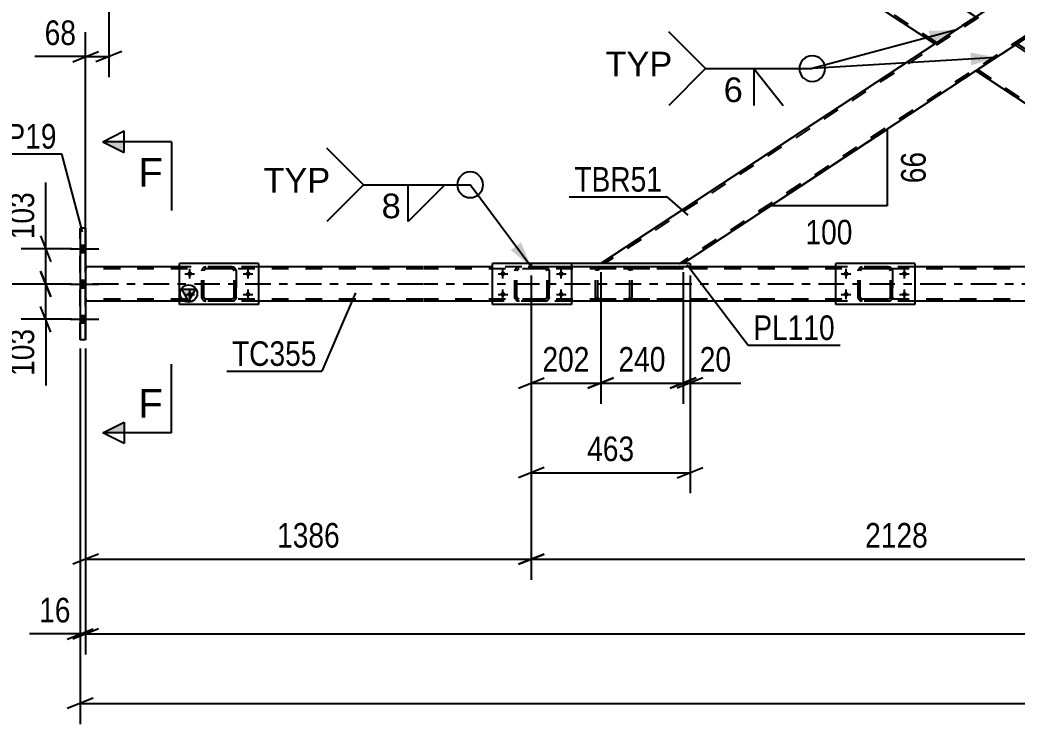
# Model space of a CAD drawing. Header units: millimetres. Extents: x -777 to 412, y -850 to -9.
# Drawn here: x -717.1 to -600.9, y -171.5 to -89.4 of the extents above; entities that cross this region are included whole.
import ezdxf

# ---------------------------------------------------------------- set-up
doc = ezdxf.new("R2010")
doc.units = ezdxf.units.MM
doc.linetypes.add('DXK_LINE_DOT2', pattern=[3.9198, 1.9599, -1.9599])
doc.linetypes.add('DXK_LINE_DOT3', pattern=[5.9187, 2.979, -0.9799, 0.9799, -0.9799])
doc.styles.add('Arial', font='ARIAL.TTF', dxfattribs={"height": 0.2})
doc.styles.add('Arial Narrow', font='ARIALN.TTF', dxfattribs={"height": 0.2})

# ---------------------------------------------------------------- blocks, each defined once
blk = doc.blocks.new('Part-570390744-2835 - 2615')
at = {"color": 2, "linetype": 'Continuous'}
for p, q in [((-709.49, -113.68), (-710.13, -113.68)), ((-710.13, -113.68), (-710.13, -126.68)), ((-709.49, -113.68), (-709.49, -113.68)), ((-709.49, -113.68), (-709.49, -126.68)), ((-709.49, -126.68), (-710.13, -126.68)), ((-709.49, -126.68), (-709.49, -126.68))]:
    blk.add_line(p, q, dxfattribs=at)
at = {"color": 7, "linetype": 'DXK_LINE_DOT2'}
for p, q in [((-710.13, -126.68), (-710.13, -113.68)), ((-709.49, -126.68), (-709.49, -113.68)), ((-709.49, -113.68), (-709.49, -113.68))]:
    blk.add_line(p, q, dxfattribs=at)
blk = doc.blocks.new('Part-570390744-2723 - 2615')
at = {"color": 2, "linetype": 'Continuous'}
for p, q in [((-610.55, -92.18), (-647.95, -67.58)), ((-638.34, -67.58), (-605.74, -89.02))]:
    blk.add_line(p, q, dxfattribs=at)
at = {"color": 7, "linetype": 'DXK_LINE_DOT2'}
for p, q in [((-647.95, -67.58), (-638.34, -67.58)), ((-610.33, -92.04), (-647.51, -67.58)), ((-638.77, -67.58), (-605.96, -89.17)), ((-605.74, -89.02), (-610.55, -92.18))]:
    blk.add_line(p, q, dxfattribs=at)
blk = doc.blocks.new('Part-570390744-2805 - 2615')
at = {"color": 2, "linetype": 'Continuous'}
for p, q in [((-573.15, -67.58), (-649.46, -117.78)), ((-563.54, -67.58), (-600.94, -92.18)), ((-563.91, -67.58), (-572.78, -67.58)), ((-605.74, -95.34), (-639.86, -117.78)), ((-640.23, -117.78), (-649.09, -117.78))]:
    blk.add_line(p, q, dxfattribs=at)
at = {"color": 7, "linetype": 'DXK_LINE_DOT2'}
for p, q in [((-572.71, -67.58), (-649.03, -117.78)), ((-563.98, -67.58), (-640.29, -117.78)), ((-572.78, -67.58), (-573.15, -67.58)), ((-564.01, -67.58), (-563.98, -67.58)), ((-563.54, -67.58), (-563.98, -67.58)), ((-600.94, -92.18), (-605.74, -95.34)), ((-649.09, -117.78), (-649.46, -117.78)), ((-640.33, -117.78), (-640.29, -117.78)), ((-639.86, -117.78), (-640.23, -117.78))]:
    blk.add_line(p, q, dxfattribs=at)
blk = doc.blocks.new('Part-570390744-2741 - 2615')
at = {"color": 7, "linetype": 'DXK_LINE_DOT2'}
for p, q in [((-657.56, -117.78), (-657.56, -118.18)), ((-652.87, -117.78), (-657.56, -117.78)), ((-652.87, -118.18), (-657.56, -118.18)), ((-640.23, -117.78), (-649.09, -117.78))]:
    blk.add_line(p, q, dxfattribs=at)
at = {"color": 2, "linetype": 'Continuous'}
for p, q in [((-649.09, -117.78), (-652.87, -117.78)), ((-639.06, -118.18), (-652.87, -118.18)), ((-639.06, -117.78), (-640.23, -117.78)), ((-639.06, -117.78), (-639.06, -118.18))]:
    blk.add_line(p, q, dxfattribs=at)
blk = doc.blocks.new('Part-570390744-2776 - 2615')
at = {"color": 7, "linetype": 'DXK_LINE_DOT2'}
for p, q in [((-650.04, -118.49), (-650.07, -118.66)), ((-650.04, -118.48), (-650.04, -118.49)), ((-649.8, -118.57), (-649.74, -118.49)), ((-649.56, -118.18), (-649.76, -118.22)), ((-649.74, -118.49), (-649.66, -118.44)), ((-649.66, -118.44), (-649.56, -118.42)), ((-639.82, -118.18), (-649.56, -118.18)), ((-639.82, -118.42), (-649.56, -118.42)), ((-646.13, -118.22), (-646.33, -118.18)), ((-646.33, -118.42), (-646.23, -118.44)), ((-646.23, -118.44), (-646.15, -118.49)), ((-646.15, -118.49), (-646.09, -118.57)), ((-645.85, -118.49), (-645.86, -118.48)), ((-645.82, -118.66), (-645.85, -118.49)), ((-650.07, -121.7), (-650.07, -118.66)), ((-649.82, -118.66), (-649.8, -118.57)), ((-649.82, -121.7), (-649.82, -118.66)), ((-646.09, -118.57), (-646.07, -118.66)), ((-646.07, -121.7), (-646.07, -118.66)), ((-645.82, -121.7), (-645.82, -118.66)), ((-650.07, -121.7), (-650.06, -121.79)), ((-650.06, -121.79), (-650.04, -121.89)), ((-649.8, -121.79), (-649.82, -121.7)), ((-649.74, -121.87), (-649.8, -121.79)), ((-649.66, -121.92), (-649.74, -121.87)), ((-649.56, -121.94), (-649.66, -121.92)), ((-639.82, -121.94), (-649.56, -121.94)), ((-646.23, -121.92), (-646.33, -121.94)), ((-646.15, -121.87), (-646.23, -121.92)), ((-646.09, -121.79), (-646.15, -121.87)), ((-646.07, -121.7), (-646.09, -121.79)), ((-645.86, -121.89), (-645.84, -121.79)), ((-645.84, -121.79), (-645.82, -121.7)), ((-649.76, -122.15), (-649.56, -122.18)), ((-639.82, -122.18), (-649.56, -122.18)), ((-646.33, -122.18), (-646.13, -122.15))]:
    blk.add_line(p, q, dxfattribs=at)
for centre, start, end in [((-649.58, -118.68), 110.7583, 155.68), ((-646.31, -118.68), 24.32, 69.2417), ((-649.58, -121.68), 204.32, 249.2417), ((-646.31, -121.68), 290.7583, 335.68)]:
    blk.add_arc(centre, 0.496, start, end, dxfattribs=at)
blk = doc.blocks.new('Part-570390744-2810 - 2615')
at = {"color": 2, "linetype": 'Continuous'}
for p, q in [((-600.94, -92.18), (-605.74, -95.34)), ((-563.18, -117.02), (-600.94, -92.18)), ((-571.63, -117.78), (-605.74, -95.34)), ((-563.21, -117.04), (-564.33, -117.78)), ((-563.18, -117.02), (-563.21, -117.04)), ((-564.33, -117.78), (-571.26, -117.78))]:
    blk.add_line(p, q, dxfattribs=at)
at = {"color": 7, "linetype": 'DXK_LINE_DOT2'}
for p, q in [((-601.16, -92.33), (-563.39, -117.17)), ((-605.53, -95.2), (-605.51, -95.19)), ((-571.19, -117.78), (-605.53, -95.2)), ((-563.39, -117.17), (-563.61, -117.31)), ((-563.18, -117.02), (-563.18, -117.02)), ((-571.26, -117.78), (-571.63, -117.78))]:
    blk.add_line(p, q, dxfattribs=at)
blk = doc.blocks.new('Part-570390744-2899 - 2615')
at = {"color": 7, "linetype": 'DXK_LINE_DOT2'}
for p, q in [((-695.96, -118.66), (-695.92, -118.48)), ((-695.92, -118.48), (-695.96, -118.66)), ((-695.7, -118.57), (-695.65, -118.49)), ((-695.65, -118.49), (-695.7, -118.57)), ((-695.66, -118.22), (-695.48, -118.18)), ((-695.48, -118.18), (-695.66, -118.22)), ((-695.65, -118.49), (-695.57, -118.44)), ((-695.48, -118.42), (-695.57, -118.44)), ((-692.44, -118.18), (-695.48, -118.18)), ((-692.44, -118.42), (-695.48, -118.42)), ((-692.44, -118.18), (-692.26, -118.22)), ((-692.26, -118.22), (-692.44, -118.18)), ((-692.35, -118.44), (-692.44, -118.42)), ((-692.35, -118.44), (-692.27, -118.49)), ((-692.27, -118.49), (-692.35, -118.44)), ((-692.27, -118.49), (-692.22, -118.57)), ((-692.22, -118.57), (-692.27, -118.49)), ((-692, -118.48), (-691.96, -118.66)), ((-691.96, -118.66), (-692, -118.48)), ((-695.96, -121.7), (-695.96, -118.66)), ((-695.96, -118.66), (-695.96, -118.66)), ((-695.96, -121.7), (-695.96, -118.66)), ((-695.72, -118.66), (-695.7, -118.57)), ((-695.7, -118.57), (-695.72, -118.66)), ((-695.72, -121.7), (-695.72, -118.66)), ((-695.72, -118.66), (-695.72, -118.66)), ((-695.72, -121.7), (-695.72, -118.66)), ((-692.22, -118.57), (-692.2, -118.66)), ((-692.2, -118.66), (-692.22, -118.57)), ((-692.2, -121.7), (-692.2, -118.66)), ((-692.2, -118.66), (-692.2, -118.66)), ((-692.2, -121.7), (-692.2, -118.66)), ((-691.96, -121.7), (-691.96, -118.66)), ((-691.96, -118.66), (-691.96, -118.66)), ((-691.96, -118.66), (-691.96, -121.7)), ((-695.96, -121.7), (-695.96, -121.7)), ((-695.92, -121.89), (-695.96, -121.7)), ((-695.96, -121.7), (-695.92, -121.89)), ((-695.72, -121.7), (-695.72, -121.7)), ((-695.7, -121.79), (-695.72, -121.7)), ((-695.72, -121.7), (-695.7, -121.79)), ((-695.65, -121.87), (-695.7, -121.79)), ((-695.7, -121.79), (-695.65, -121.87)), ((-695.57, -121.92), (-695.65, -121.87)), ((-695.65, -121.87), (-695.57, -121.92)), ((-695.48, -121.94), (-695.57, -121.92)), ((-692.44, -121.94), (-695.48, -121.94)), ((-692.35, -121.92), (-692.44, -121.94)), ((-692.27, -121.87), (-692.35, -121.92)), ((-692.22, -121.79), (-692.27, -121.87)), ((-692.27, -121.87), (-692.22, -121.79)), ((-692.2, -121.7), (-692.22, -121.79)), ((-692.22, -121.79), (-692.2, -121.7)), ((-692.2, -121.7), (-692.2, -121.7)), ((-691.96, -121.7), (-692, -121.89)), ((-692, -121.89), (-691.96, -121.7)), ((-691.96, -121.7), (-691.96, -121.7)), ((-695.48, -122.18), (-695.66, -122.15)), ((-695.66, -122.15), (-695.48, -122.18)), ((-692.44, -122.18), (-695.48, -122.18)), ((-692.26, -122.15), (-692.44, -122.18)), ((-692.44, -122.18), (-692.26, -122.15))]:
    blk.add_line(p, q, dxfattribs=at)
at = {"color": 7, "linetype": 'DXK_LINE_DOT3'}
blk.add_line((-693.96, -120.18), (-693.96, -120.18), dxfattribs=at)
at = {"color": 7, "linetype": 'DXK_LINE_DOT2'}
for centre, start, end in [((-695.48, -118.66), 112.5, 157.5), ((-695.48, -118.66), 112.5, 157.5), ((-692.44, -118.66), 22.5, 67.5), ((-692.44, -118.66), 22.5, 67.5), ((-695.48, -121.7), 202.5, 247.5), ((-695.48, -121.7), 202.5, 247.5), ((-692.44, -121.7), 292.5, 337.5), ((-692.44, -121.7), 292.5, 337.5)]:
    blk.add_arc(centre, 0.48, start, end, dxfattribs=at)
blk = doc.blocks.new('Part-570390744-2905 - 2615')
at = {"color": 2, "linetype": 'Continuous'}
for p, q in [((-689.36, -117.78), (-698.56, -117.78)), ((-698.56, -122.58), (-698.56, -117.78)), ((-689.36, -117.78), (-689.36, -122.58)), ((-689.36, -122.58), (-698.56, -122.58))]:
    blk.add_line(p, q, dxfattribs=at)
blk = doc.blocks.new('Part-570390744-2916 - 2615')
at = {"color": 2, "linetype": 'Continuous'}
for p, q in [((-652.87, -117.78), (-662.07, -117.78)), ((-662.07, -122.58), (-662.07, -117.78)), ((-652.87, -117.78), (-652.87, -122.58)), ((-652.87, -122.58), (-662.07, -122.58))]:
    blk.add_line(p, q, dxfattribs=at)
blk = doc.blocks.new('Part-570390744-2958 - 2615')
at = {"color": 7, "linetype": 'DXK_LINE_DOT2'}
for p, q in [((-619.47, -118.66), (-619.43, -118.48)), ((-619.43, -118.48), (-619.47, -118.66)), ((-619.21, -118.57), (-619.16, -118.49)), ((-619.16, -118.49), (-619.21, -118.57)), ((-619.17, -118.22), (-618.99, -118.18)), ((-618.99, -118.18), (-619.17, -118.22)), ((-619.16, -118.49), (-619.08, -118.44)), ((-618.99, -118.42), (-619.08, -118.44)), ((-615.95, -118.18), (-618.99, -118.18)), ((-615.95, -118.42), (-618.99, -118.42)), ((-615.95, -118.18), (-615.76, -118.22)), ((-615.76, -118.22), (-615.95, -118.18)), ((-615.86, -118.44), (-615.95, -118.42)), ((-615.86, -118.44), (-615.78, -118.49)), ((-615.78, -118.49), (-615.86, -118.44)), ((-615.78, -118.49), (-615.73, -118.57)), ((-615.73, -118.57), (-615.78, -118.49)), ((-615.5, -118.48), (-615.47, -118.66)), ((-615.47, -118.66), (-615.5, -118.48)), ((-619.47, -121.7), (-619.47, -118.66)), ((-619.47, -118.66), (-619.47, -118.66)), ((-619.47, -121.7), (-619.47, -118.66)), ((-619.23, -118.66), (-619.21, -118.57)), ((-619.21, -118.57), (-619.23, -118.66)), ((-619.23, -121.7), (-619.23, -118.66)), ((-619.23, -118.66), (-619.23, -118.66)), ((-619.23, -121.7), (-619.23, -118.66)), ((-615.73, -118.57), (-615.71, -118.66)), ((-615.71, -118.66), (-615.73, -118.57)), ((-615.71, -121.7), (-615.71, -118.66)), ((-615.71, -118.66), (-615.71, -118.66)), ((-615.71, -121.7), (-615.71, -118.66)), ((-615.47, -121.7), (-615.47, -118.66)), ((-615.47, -118.66), (-615.47, -118.66)), ((-615.47, -118.66), (-615.47, -121.7)), ((-619.47, -121.7), (-619.47, -121.7)), ((-619.43, -121.89), (-619.47, -121.7)), ((-619.47, -121.7), (-619.43, -121.89)), ((-619.23, -121.7), (-619.23, -121.7)), ((-619.21, -121.79), (-619.23, -121.7)), ((-619.23, -121.7), (-619.21, -121.79)), ((-619.16, -121.87), (-619.21, -121.79)), ((-619.21, -121.79), (-619.16, -121.87)), ((-619.08, -121.92), (-619.16, -121.87)), ((-619.16, -121.87), (-619.08, -121.92)), ((-618.99, -121.94), (-619.08, -121.92)), ((-615.95, -121.94), (-618.99, -121.94)), ((-615.86, -121.92), (-615.95, -121.94)), ((-615.78, -121.87), (-615.86, -121.92)), ((-615.73, -121.79), (-615.78, -121.87)), ((-615.78, -121.87), (-615.73, -121.79)), ((-615.71, -121.7), (-615.73, -121.79)), ((-615.73, -121.79), (-615.71, -121.7)), ((-615.71, -121.7), (-615.71, -121.7)), ((-615.47, -121.7), (-615.5, -121.89)), ((-615.5, -121.89), (-615.47, -121.7)), ((-615.47, -121.7), (-615.47, -121.7)), ((-618.99, -122.18), (-619.17, -122.15)), ((-619.17, -122.15), (-618.99, -122.18)), ((-615.95, -122.18), (-618.99, -122.18)), ((-615.76, -122.15), (-615.95, -122.18)), ((-615.95, -122.18), (-615.76, -122.15))]:
    blk.add_line(p, q, dxfattribs=at)
at = {"color": 7, "linetype": 'DXK_LINE_DOT3'}
blk.add_line((-617.47, -120.18), (-617.47, -120.18), dxfattribs=at)
at = {"color": 7, "linetype": 'DXK_LINE_DOT2'}
for centre, start, end in [((-618.99, -118.66), 112.5, 157.5), ((-618.99, -118.66), 112.5, 157.5), ((-615.95, -118.66), 22.5, 67.5), ((-615.95, -118.66), 22.5, 67.5), ((-618.99, -121.7), 202.5, 247.5), ((-618.99, -121.7), 202.5, 247.5), ((-615.95, -121.7), 292.5, 337.5), ((-615.95, -121.7), 292.5, 337.5)]:
    blk.add_arc(centre, 0.48, start, end, dxfattribs=at)
blk = doc.blocks.new('Part-570390744-2959 - 2615')
at = {"color": 2, "linetype": 'Continuous'}
for p, q in [((-612.87, -117.78), (-622.07, -117.78)), ((-622.07, -122.58), (-622.07, -117.78)), ((-612.87, -117.78), (-612.87, -122.58)), ((-612.87, -122.58), (-622.07, -122.58))]:
    blk.add_line(p, q, dxfattribs=at)
blk = doc.blocks.new('Part-570390744-2962 - 2615')
at = {"color": 7, "linetype": 'DXK_LINE_DOT2'}
for p, q in [((-659.47, -118.66), (-659.43, -118.48)), ((-659.43, -118.48), (-659.47, -118.66)), ((-659.21, -118.57), (-659.16, -118.49)), ((-659.16, -118.49), (-659.21, -118.57)), ((-659.17, -118.22), (-658.99, -118.18)), ((-658.99, -118.18), (-659.17, -118.22)), ((-659.16, -118.49), (-659.08, -118.44)), ((-658.99, -118.42), (-659.08, -118.44)), ((-655.95, -118.18), (-658.99, -118.18)), ((-655.95, -118.42), (-658.99, -118.42)), ((-655.95, -118.18), (-655.76, -118.22)), ((-655.76, -118.22), (-655.95, -118.18)), ((-655.86, -118.44), (-655.95, -118.42)), ((-655.86, -118.44), (-655.78, -118.49)), ((-655.78, -118.49), (-655.86, -118.44)), ((-655.78, -118.49), (-655.73, -118.57)), ((-655.73, -118.57), (-655.78, -118.49)), ((-655.5, -118.48), (-655.47, -118.66)), ((-655.47, -118.66), (-655.5, -118.48)), ((-659.47, -121.7), (-659.47, -118.66)), ((-659.47, -118.66), (-659.47, -118.66)), ((-659.47, -121.7), (-659.47, -118.66)), ((-659.23, -118.66), (-659.21, -118.57)), ((-659.21, -118.57), (-659.23, -118.66)), ((-659.23, -121.7), (-659.23, -118.66)), ((-659.23, -118.66), (-659.23, -118.66)), ((-659.23, -121.7), (-659.23, -118.66)), ((-655.73, -118.57), (-655.71, -118.66)), ((-655.71, -118.66), (-655.73, -118.57)), ((-655.71, -121.7), (-655.71, -118.66)), ((-655.71, -118.66), (-655.71, -118.66)), ((-655.71, -121.7), (-655.71, -118.66)), ((-655.47, -121.7), (-655.47, -118.66)), ((-655.47, -118.66), (-655.47, -118.66)), ((-655.47, -118.66), (-655.47, -121.7)), ((-659.47, -121.7), (-659.47, -121.7)), ((-659.43, -121.89), (-659.47, -121.7)), ((-659.47, -121.7), (-659.43, -121.89)), ((-659.23, -121.7), (-659.23, -121.7)), ((-659.21, -121.79), (-659.23, -121.7)), ((-659.23, -121.7), (-659.21, -121.79)), ((-659.16, -121.87), (-659.21, -121.79)), ((-659.21, -121.79), (-659.16, -121.87)), ((-659.08, -121.92), (-659.16, -121.87)), ((-659.16, -121.87), (-659.08, -121.92)), ((-658.99, -121.94), (-659.08, -121.92)), ((-655.95, -121.94), (-658.99, -121.94)), ((-655.86, -121.92), (-655.95, -121.94)), ((-655.78, -121.87), (-655.86, -121.92)), ((-655.73, -121.79), (-655.78, -121.87)), ((-655.78, -121.87), (-655.73, -121.79)), ((-655.71, -121.7), (-655.73, -121.79)), ((-655.73, -121.79), (-655.71, -121.7)), ((-655.71, -121.7), (-655.71, -121.7)), ((-655.47, -121.7), (-655.5, -121.89)), ((-655.5, -121.89), (-655.47, -121.7)), ((-655.47, -121.7), (-655.47, -121.7)), ((-658.99, -122.18), (-659.17, -122.15)), ((-659.17, -122.15), (-658.99, -122.18)), ((-655.95, -122.18), (-658.99, -122.18)), ((-655.76, -122.15), (-655.95, -122.18)), ((-655.95, -122.18), (-655.76, -122.15))]:
    blk.add_line(p, q, dxfattribs=at)
at = {"color": 7, "linetype": 'DXK_LINE_DOT3'}
blk.add_line((-657.47, -120.18), (-657.47, -120.18), dxfattribs=at)
at = {"color": 7, "linetype": 'DXK_LINE_DOT2'}
for centre, start, end in [((-658.99, -118.66), 112.5, 157.5), ((-658.99, -118.66), 112.5, 157.5), ((-655.95, -118.66), 22.5, 67.5), ((-655.95, -118.66), 22.5, 67.5), ((-658.99, -121.7), 202.5, 247.5), ((-658.99, -121.7), 202.5, 247.5), ((-655.95, -121.7), 292.5, 337.5), ((-655.95, -121.7), 292.5, 337.5)]:
    blk.add_arc(centre, 0.48, start, end, dxfattribs=at)
blk = doc.blocks.new('Part-570390744-3141 - 2615')
at = {"linetype": 'Continuous'}
blk.add_hatch(color=2, dxfattribs=at).paths.add_polyline_path([(-697.49, -122.18), (-698.29, -120.78), (-696.69, -120.78)])
at = {"color": 2, "linetype": 'Continuous'}
for p, q in [((-698.56, -118.18), (-709.49, -118.18)), ((-670.17, -118.18), (-689.36, -118.18)), ((-662.07, -118.18), (-670.07, -118.18)), ((-622.07, -118.18), (-639.06, -118.18)), ((-582.07, -118.18), (-612.87, -118.18)), ((-697.49, -122.18), (-698.29, -120.78)), ((-698.29, -120.78), (-696.69, -120.78)), ((-696.69, -120.78), (-697.49, -122.18)), ((-698.56, -122.18), (-709.49, -122.18)), ((-670.17, -122.18), (-689.36, -122.18)), ((-662.07, -122.18), (-670.07, -122.18)), ((-622.07, -122.18), (-652.87, -122.18)), ((-582.07, -122.18), (-612.87, -122.18))]:
    blk.add_line(p, q, dxfattribs=at)
at = {"color": 7, "linetype": 'DXK_LINE_DOT2'}
for p, q in [((-709.49, -118.18), (-709.49, -122.18)), ((-670.17, -118.42), (-709.49, -118.42)), ((-689.36, -118.18), (-698.56, -118.18)), ((-64.74, -118.42), (-670.07, -118.42)), ((-639.06, -118.18), (-662.07, -118.18)), ((-612.87, -118.18), (-622.07, -118.18)), ((-670.17, -121.94), (-709.49, -121.94)), ((-64.74, -121.94), (-670.07, -121.94)), ((-689.36, -122.18), (-698.56, -122.18)), ((-652.87, -122.18), (-662.07, -122.18)), ((-612.87, -122.18), (-622.07, -122.18))]:
    blk.add_line(p, q, dxfattribs=at)
at = {"color": 7, "linetype": 'DXK_LINE_DOT3'}
for p, q in [((-670.17, -120.18), (-709.49, -120.18)), ((-64.74, -120.18), (-670.07, -120.18))]:
    blk.add_line(p, q, dxfattribs=at)
at = {"color": 2, "linetype": 'Continuous'}
blk.add_circle((-697.49, -121.28), 1, dxfattribs=at)
blk = doc.blocks.new('Bolt-570390744-2974 - 2615')
at = {"linetype": 'Continuous'}
for points in [[(-660.87, -118.7, -1), (-660.87, -119.26, -1)], [(-654.07, -118.7, -1), (-654.07, -119.26, -1)], [(-660.87, -121.1, -1), (-660.87, -121.66, -1)], [(-654.07, -121.1, -1), (-654.07, -121.66, -1)]]:
    blk.add_hatch(color=1, dxfattribs=at).paths.add_polyline_path(points)
at = {"color": 1, "linetype": 'Continuous'}
for p, q in [((-660.87, -119.54), (-660.87, -118.42)), ((-654.07, -119.54), (-654.07, -118.42)), ((-661.43, -118.98), (-660.31, -118.98)), ((-654.63, -118.98), (-653.51, -118.98)), ((-660.87, -121.94), (-660.87, -120.82)), ((-654.07, -121.94), (-654.07, -120.82)), ((-661.43, -121.38), (-660.31, -121.38)), ((-654.63, -121.38), (-653.51, -121.38))]:
    blk.add_line(p, q, dxfattribs=at)
blk = doc.blocks.new('Bolt-570390744-3123 - 2615')
at = {"linetype": 'Continuous'}
for points in [[(-710.13, -115.64), (-710.13, -116.52), (-709.49, -116.52), (-709.49, -115.64)], [(-710.13, -115.64), (-710.13, -116.52), (-709.49, -116.52), (-709.49, -115.64)], [(-710.13, -115.64), (-710.13, -116.52), (-709.49, -116.52), (-709.49, -115.64)], [(-710.13, -119.74), (-710.13, -120.62), (-709.49, -120.62), (-709.49, -119.74)], [(-710.13, -119.74), (-710.13, -120.62), (-709.49, -120.62), (-709.49, -119.74)], [(-710.13, -123.84), (-710.13, -124.72), (-709.49, -124.72), (-709.49, -123.84)], [(-710.13, -123.84), (-710.13, -124.72), (-709.49, -124.72), (-709.49, -123.84)], [(-710.13, -123.84), (-710.13, -124.72), (-709.49, -124.72), (-709.49, -123.84)]]:
    blk.add_hatch(color=1, dxfattribs=at).paths.add_polyline_path(points)
at = {"color": 1, "linetype": 'Continuous'}
for p, q in [((-711.29, -116.08), (-707.97, -116.08)), ((-711.29, -116.08), (-707.97, -116.08)), ((-711.29, -116.08), (-707.97, -116.08)), ((-710.13, -115.64), (-709.49, -115.64)), ((-710.13, -115.64), (-709.49, -115.64)), ((-710.13, -115.64), (-709.49, -115.64)), ((-710.13, -116.52), (-709.49, -116.52)), ((-710.13, -116.52), (-709.49, -116.52)), ((-710.13, -116.52), (-709.49, -116.52)), ((-711.29, -120.18), (-707.97, -120.18)), ((-711.29, -120.18), (-707.97, -120.18)), ((-710.13, -119.74), (-709.49, -119.74)), ((-710.13, -119.74), (-709.49, -119.74)), ((-710.13, -120.62), (-709.49, -120.62)), ((-710.13, -120.62), (-709.49, -120.62)), ((-711.29, -124.28), (-707.97, -124.28)), ((-711.29, -124.28), (-707.97, -124.28)), ((-711.29, -124.28), (-707.97, -124.28)), ((-710.13, -123.84), (-709.49, -123.84)), ((-710.13, -123.84), (-709.49, -123.84)), ((-710.13, -123.84), (-709.49, -123.84)), ((-710.13, -124.72), (-709.49, -124.72)), ((-710.13, -124.72), (-709.49, -124.72)), ((-710.13, -124.72), (-709.49, -124.72))]:
    blk.add_line(p, q, dxfattribs=at)
blk = doc.blocks.new('Bolt-570390744-2990 - 2615')
at = {"linetype": 'Continuous'}
for points in [[(-620.87, -118.7, -1), (-620.87, -119.26, -1)], [(-614.07, -118.7, -1), (-614.07, -119.26, -1)], [(-620.87, -121.1, -1), (-620.87, -121.66, -1)], [(-614.07, -121.1, -1), (-614.07, -121.66, -1)]]:
    blk.add_hatch(color=1, dxfattribs=at).paths.add_polyline_path(points)
at = {"color": 1, "linetype": 'Continuous'}
for p, q in [((-620.87, -119.54), (-620.87, -118.42)), ((-614.07, -119.54), (-614.07, -118.42)), ((-621.43, -118.98), (-620.31, -118.98)), ((-614.63, -118.98), (-613.51, -118.98)), ((-620.87, -121.94), (-620.87, -120.82)), ((-614.07, -121.94), (-614.07, -120.82)), ((-621.43, -121.38), (-620.31, -121.38)), ((-614.63, -121.38), (-613.51, -121.38))]:
    blk.add_line(p, q, dxfattribs=at)
blk = doc.blocks.new('Bolt-570390744-2994 - 2615')
at = {"linetype": 'Continuous'}
for points in [[(-697.36, -118.7, -1), (-697.36, -119.26, -1)], [(-690.56, -118.7, -1), (-690.56, -119.26, -1)], [(-697.36, -121.1, -1), (-697.36, -121.66, -1)], [(-690.56, -121.1, -1), (-690.56, -121.66, -1)]]:
    blk.add_hatch(color=1, dxfattribs=at).paths.add_polyline_path(points)
at = {"color": 1, "linetype": 'Continuous'}
for p, q in [((-697.36, -119.54), (-697.36, -118.42)), ((-690.56, -119.54), (-690.56, -118.42)), ((-697.92, -118.98), (-696.8, -118.98)), ((-691.12, -118.98), (-690, -118.98)), ((-697.36, -121.94), (-697.36, -120.82)), ((-690.56, -121.94), (-690.56, -120.82)), ((-697.92, -121.38), (-696.8, -121.38)), ((-691.12, -121.38), (-690, -121.38))]:
    blk.add_line(p, q, dxfattribs=at)
blk = doc.blocks.new('StraightDimension-570390744-3499 - 2615')
at = {"color": 7, "linetype": 'Continuous'}
for p, q in [((-724.73, -65.68), (-725.93, -62.68)), ((-708.59, -64.18), (-728.18, -64.18)), ((-725.33, -120.18), (-725.33, -64.18)), ((-725.93, -118.68), (-724.73, -121.68)), ((-711.13, -120.18), (-728.18, -120.18))]:
    blk.add_line(p, q, dxfattribs=at)
at = {"color": 0}
blk.add_wipeout([(-726.08, -87.93), (-730.28, -87.93), (-730.28, -96.44), (-726.08, -96.44)], dxfattribs=at)
at = {"color": 3, "style": 'Arial Narrow'}
blk.add_text('1400', height=2.863, rotation=90.0002, dxfattribs=at).set_placement((-726.68, -95.84))
blk = doc.blocks.new('StraightDimension-570390744-3520 - 2615')
at = {"color": 7, "linetype": 'Continuous'}
for p, q in [((-714.14, -116.08), (-714.14, -108.35)), ((-714.14, -116.08), (-714.14, -108.35)), ((-714.74, -114.58), (-713.54, -117.58)), ((-711.13, -116.08), (-716.99, -116.08)), ((-714.14, -120.18), (-714.14, -116.08)), ((-713.54, -121.68), (-714.74, -118.68)), ((-711.13, -120.18), (-716.99, -120.18))]:
    blk.add_line(p, q, dxfattribs=at)
at = {"color": 0}
blk.add_wipeout([(-714.89, -108.87), (-719.09, -108.87), (-719.09, -115.56), (-714.89, -115.56)], dxfattribs=at)
at = {"color": 3, "style": 'Arial Narrow'}
blk.add_text('103', height=2.863, rotation=90.0002, dxfattribs=at).set_placement((-715.49, -114.96))
blk = doc.blocks.new('AngleDimension-570390744-58756 - 2615')
at = {"color": 7, "linetype": 'Continuous'}
for p, q in [((-616.1, -102.15), (-629.63, -111.06)), ((-616.1, -102.15), (-616.1, -111.06)), ((-623, -106.7), (-629.63, -111.06)), ((-616.1, -111.06), (-629.63, -111.06))]:
    blk.add_line(p, q, dxfattribs=at)
at = {"color": 0}
for points in [[(-611, -104.18), (-615.2, -104.18), (-615.2, -109.03), (-611, -109.03)], [(-619.53, -116.16), (-619.53, -111.96), (-626.21, -111.96), (-626.21, -116.16)]]:
    blk.add_wipeout(points, dxfattribs=at)
at = {"color": 3, "style": 'Arial Narrow'}
blk.add_text('66', height=2.863, rotation=90.0002, dxfattribs=at).set_placement((-611.6, -108.43))
blk.add_text('100', height=2.863, dxfattribs=at).set_placement((-625.61, -115.56))
blk = doc.blocks.new('StraightDimension-570390744-4212 - 2615')
at = {"color": 7, "linetype": 'Continuous'}
for p, q in [((-657.56, -119.18), (-657.56, -134.13)), ((-649.46, -118.78), (-649.46, -134.13)), ((-659.06, -132.33), (-656.06, -131.13)), ((-647.96, -131.13), (-650.96, -132.33)), ((-657.56, -131.73), (-649.46, -131.73))]:
    blk.add_line(p, q, dxfattribs=at)
at = {"color": 0}
blk.add_wipeout([(-650.17, -130.98), (-650.17, -126.78), (-656.86, -126.78), (-656.86, -130.98)], dxfattribs=at)
at = {"color": 3, "style": 'Arial Narrow'}
blk.add_text('202', height=2.863, dxfattribs=at).set_placement((-656.26, -130.38))
blk = doc.blocks.new('StraightDimension-570390744-4233 - 2615')
at = {"color": 7, "linetype": 'Continuous'}
for p, q in [((-657.56, -119.18), (-657.56, -154.65)), ((-572.43, -119.18), (-572.43, -154.65)), ((-656.06, -151.65), (-659.06, -152.85)), ((-573.93, -152.85), (-570.93, -151.65)), ((-657.56, -152.25), (-572.43, -152.25))]:
    blk.add_line(p, q, dxfattribs=at)
at = {"color": 0}
blk.add_wipeout([(-610.74, -151.5), (-610.74, -147.3), (-619.25, -147.3), (-619.25, -151.5)], dxfattribs=at)
at = {"color": 3, "style": 'Arial Narrow'}
blk.add_text('2128', height=2.863, dxfattribs=at).set_placement((-618.65, -150.9))
blk = doc.blocks.new('StraightDimension-570390744-4223 - 2615')
at = {"color": 7, "linetype": 'Continuous'}
for p, q in [((-657.56, -119.18), (-657.56, -154.65)), ((-709.49, -127.68), (-709.49, -154.65)), ((-707.99, -151.65), (-710.99, -152.85)), ((-659.06, -152.85), (-656.06, -151.65)), ((-709.49, -152.25), (-657.56, -152.25))]:
    blk.add_line(p, q, dxfattribs=at)
at = {"color": 0}
blk.add_wipeout([(-679.27, -151.5), (-679.27, -147.3), (-687.78, -147.3), (-687.78, -151.5)], dxfattribs=at)
at = {"color": 3, "style": 'Arial Narrow'}
blk.add_text('1386', height=2.863, dxfattribs=at).set_placement((-687.18, -150.9))
blk = doc.blocks.new('StraightDimension-570390744-4302 - 2615')
at = {"color": 7, "linetype": 'Continuous'}
for p, q in [((-710.13, -127.68), (-710.13, -171.47)), ((-708.63, -168.47), (-711.63, -169.67)), ((-710.13, -169.07), (-64.1, -169.07))]:
    blk.add_line(p, q, dxfattribs=at)
blk = doc.blocks.new('StraightDimension-570390744-4196 - 2615')
at = {"color": 7, "linetype": 'Continuous'}
for p, q in [((-639.86, -118.78), (-639.86, -134.13)), ((-639.06, -119.18), (-639.06, -134.13)), ((-641.36, -132.33), (-638.36, -131.13)), ((-637.56, -131.13), (-640.56, -132.33)), ((-639.86, -131.73), (-639.06, -131.73)), ((-639.06, -131.73), (-633.15, -131.73)), ((-639.06, -131.73), (-633.15, -131.73))]:
    blk.add_line(p, q, dxfattribs=at)
at = {"color": 0}
blk.add_wipeout([(-633.68, -130.98), (-633.68, -126.78), (-638.53, -126.78), (-638.53, -130.98)], dxfattribs=at)
at = {"color": 3, "style": 'Arial Narrow'}
blk.add_text('20', height=2.863, dxfattribs=at).set_placement((-637.93, -130.38))
blk = doc.blocks.new('StraightDimension-570390744-3512 - 2615')
at = {"color": 7, "linetype": 'Continuous'}
for p, q in [((-714.74, -118.68), (-713.54, -121.68)), ((-711.13, -120.18), (-716.99, -120.18)), ((-714.14, -124.28), (-714.14, -120.18)), ((-713.54, -125.78), (-714.74, -122.78)), ((-711.13, -124.28), (-716.99, -124.28)), ((-714.14, -124.28), (-714.14, -132.02)), ((-714.14, -124.28), (-714.14, -132.02))]:
    blk.add_line(p, q, dxfattribs=at)
at = {"color": 0}
blk.add_wipeout([(-714.89, -124.81), (-719.09, -124.81), (-719.09, -131.49), (-714.89, -131.49)], dxfattribs=at)
at = {"color": 3, "style": 'Arial Narrow'}
blk.add_text('103', height=2.863, rotation=90.0002, dxfattribs=at).set_placement((-715.49, -130.89))
blk = doc.blocks.new('StraightDimension-570390744-4185 - 2615')
at = {"color": 7, "linetype": 'Continuous'}
for p, q in [((-657.56, -119.18), (-657.56, -144.57)), ((-639.06, -119.18), (-639.06, -144.57)), ((-656.06, -141.57), (-659.06, -142.77)), ((-640.56, -142.77), (-637.56, -141.57)), ((-657.56, -142.17), (-639.06, -142.17))]:
    blk.add_line(p, q, dxfattribs=at)
at = {"color": 0}
blk.add_wipeout([(-644.97, -141.42), (-644.97, -137.22), (-651.65, -137.22), (-651.65, -141.42)], dxfattribs=at)
at = {"color": 3, "style": 'Arial Narrow'}
blk.add_text('463', height=2.863, dxfattribs=at).set_placement((-651.05, -140.82))
blk = doc.blocks.new('StraightDimension-570390744-4204 - 2615')
at = {"color": 7, "linetype": 'Continuous'}
for p, q in [((-649.46, -118.78), (-649.46, -134.13)), ((-639.86, -118.78), (-639.86, -134.13)), ((-650.96, -132.33), (-647.96, -131.13)), ((-638.36, -131.13), (-641.36, -132.33)), ((-649.46, -131.73), (-639.86, -131.73))]:
    blk.add_line(p, q, dxfattribs=at)
at = {"color": 0}
blk.add_wipeout([(-641.32, -130.98), (-641.32, -126.78), (-648, -126.78), (-648, -130.98)], dxfattribs=at)
at = {"color": 3, "style": 'Arial Narrow'}
blk.add_text('240', height=2.863, dxfattribs=at).set_placement((-647.4, -130.38))
blk = doc.blocks.new('StraightDimension-570390744-4356 - 2615')
at = {"color": 7, "linetype": 'Continuous'}
for p, q in [((-709.49, -127.68), (-709.49, -163.37)), ((-707.99, -160.37), (-710.99, -161.57)), ((-709.49, -160.97), (-64.74, -160.97))]:
    blk.add_line(p, q, dxfattribs=at)
blk = doc.blocks.new('StraightDimension-570390744-4376 - 2615')
at = {"color": 7, "linetype": 'Continuous'}
for p, q in [((-710.13, -127.68), (-710.13, -163.37)), ((-709.49, -127.68), (-709.49, -163.37)), ((-710.13, -160.97), (-716.04, -160.97)), ((-710.13, -160.97), (-716.04, -160.97)), ((-711.63, -161.57), (-708.63, -160.37)), ((-707.99, -160.37), (-710.99, -161.57)), ((-710.13, -160.97), (-709.49, -160.97))]:
    blk.add_line(p, q, dxfattribs=at)
at = {"color": 0}
blk.add_wipeout([(-710.66, -160.22), (-710.66, -156.02), (-715.51, -156.02), (-715.51, -160.22)], dxfattribs=at)
at = {"color": 3, "style": 'Arial Narrow'}
blk.add_text('16', height=2.863, dxfattribs=at).set_placement((-714.91, -159.62))
blk = doc.blocks.new('StraightDimension-570390744-4387 - 2615')
at = {"color": 7, "linetype": 'Continuous'}
for p, q in [((-706.79, -68.18), (-706.79, -96.07)), ((-709.49, -117.18), (-709.49, -90.82)), ((-709.49, -93.67), (-715.4, -93.67)), ((-709.49, -93.67), (-715.4, -93.67)), ((-710.99, -94.27), (-707.99, -93.07)), ((-709.49, -93.67), (-706.79, -93.67)), ((-705.29, -93.07), (-708.29, -94.27))]:
    blk.add_line(p, q, dxfattribs=at)
at = {"color": 0}
blk.add_wipeout([(-710.02, -92.92), (-710.02, -88.72), (-714.87, -88.72), (-714.87, -92.92)], dxfattribs=at)
at = {"color": 3, "style": 'Arial Narrow'}
blk.add_text('68', height=2.863, dxfattribs=at).set_placement((-714.27, -92.32))
blk = doc.blocks.new('Mark-570390744-2801 - 2615')
at = {"color": 30, "linetype": 'Continuous'}
for p in [(-653.14, -110.01), (-639.29, -112.16)]:
    blk.add_line(p, (-641.71, -110.01), dxfattribs=at)
at = {"color": 0}
blk.add_wipeout([(-642.31, -109.41), (-642.31, -106.41), (-652.54, -106.41), (-652.54, -109.41)], dxfattribs=at)
blk.add_wipeout([(-642.31, -109.41), (-642.31, -106.41), (-652.54, -106.41), (-652.54, -109.41)], dxfattribs=at)
at = {"color": 3, "style": 'Arial Narrow'}
blk.add_text('TBR51', height=2.863, dxfattribs=at).set_placement((-652.54, -109.41))
blk = doc.blocks.new('Mark-570390744-2737 - 2615')
at = {"color": 30, "linetype": 'Continuous'}
for p, q in [((-639.4, -117.96), (-632.29, -127.3)), ((-632.29, -127.3), (-621.58, -127.3))]:
    blk.add_line(p, q, dxfattribs=at)
at = {"color": 0}
blk.add_wipeout([(-622.18, -126.7), (-622.18, -123.7), (-631.69, -123.7), (-631.69, -126.7)], dxfattribs=at)
blk.add_wipeout([(-622.18, -126.7), (-622.18, -123.7), (-631.69, -123.7), (-631.69, -126.7)], dxfattribs=at)
at = {"color": 3, "style": 'Arial Narrow'}
blk.add_text('PL110', height=2.863, dxfattribs=at).set_placement((-631.69, -126.7))
blk = doc.blocks.new('Mark-570390744-2831 - 2615')
at = {"color": 30, "linetype": 'Continuous'}
for p in [(-721.51, -104.99), (-709.85, -114.08)]:
    blk.add_line(p, (-712.27, -104.99), dxfattribs=at)
at = {"color": 0}
blk.add_wipeout([(-712.87, -104.39), (-712.87, -101.39), (-720.91, -101.39), (-720.91, -104.39)], dxfattribs=at)
blk.add_wipeout([(-712.87, -104.39), (-712.87, -101.39), (-720.91, -101.39), (-720.91, -104.39)], dxfattribs=at)
at = {"color": 3, "style": 'Arial Narrow'}
blk.add_text('SP19', height=2.863, dxfattribs=at).set_placement((-720.91, -104.39))
blk = doc.blocks.new('Mark-570390744-3137 - 2615')
at = {"color": 30, "linetype": 'Continuous'}
for p in [(-678.06, -121.2), (-693.04, -130.32)]:
    blk.add_line(p, (-681.98, -130.32), dxfattribs=at)
at = {"color": 0}
blk.add_wipeout([(-682.58, -129.72), (-682.58, -126.72), (-692.44, -126.72), (-692.44, -129.72)], dxfattribs=at)
blk.add_wipeout([(-682.58, -129.72), (-682.58, -126.72), (-692.44, -126.72), (-692.44, -129.72)], dxfattribs=at)
at = {"color": 3, "style": 'Arial Narrow'}
blk.add_text('TC355', height=2.863, dxfattribs=at).set_placement((-692.44, -129.72))
blk = doc.blocks.new('SectionMark-570390744-4537 - 2615')
at = {"linetype": 'Continuous'}
for points in [[(-704.99, -103.59), (-704.99, -104.84), (-707.49, -103.59)], [(-704.99, -136.27), (-704.99, -137.52), (-707.49, -137.52)]]:
    blk.add_hatch(color=6, dxfattribs=at).paths.add_polyline_path(points)
at = {"color": 6, "linetype": 'Continuous'}
for p, q in [((-707.49, -103.59), (-704.99, -102.34)), ((-704.99, -104.84), (-704.99, -102.34)), ((-699.49, -103.59), (-707.49, -103.59)), ((-707.49, -103.59), (-704.99, -104.84)), ((-699.49, -103.59), (-699.49, -111.59)), ((-699.49, -137.52), (-699.49, -129.52)), ((-707.49, -137.52), (-704.99, -136.27)), ((-704.99, -136.27), (-704.99, -138.77)), ((-699.49, -137.52), (-707.49, -137.52)), ((-704.99, -138.77), (-707.49, -137.52))]:
    blk.add_line(p, q, dxfattribs=at)
at = {"color": 0, "linetype": 'Continuous'}
for points in [[(-700.49, -108.84), (-700.49, -105.34), (-703.34, -105.34), (-703.34, -108.84)], [(-700.49, -135.77), (-700.49, -132.27), (-703.34, -132.27), (-703.34, -135.77)]]:
    blk.add_wipeout(points, dxfattribs=at)
at = {"color": 3, "linetype": 'Continuous', "style": 'Arial'}
for p in [(-703.34, -108.84), (-703.34, -135.77)]:
    blk.add_text('F', height=3.34, dxfattribs=at).set_placement(p)
blk = doc.blocks.new('WeldMark-570390744-4549 - 2615')
at = {"linetype": 'Continuous'}
blk.add_hatch(color=30, dxfattribs=at).paths.add_polyline_path([(-658.75, -115.33), (-657.56, -118.18), (-659.96, -116.22)])
at = {"color": 3, "linetype": 'Continuous'}
for p, q in [((-677.1, -108.61), (-681.39, -104.33)), ((-677.1, -108.61), (-681.39, -112.9)), ((-671.92, -108.61), (-667.63, -108.61)), ((-667.63, -108.61), (-671.92, -112.9)), ((-671.92, -112.9), (-671.92, -108.61))]:
    blk.add_line(p, q, dxfattribs=at)
at = {"color": 30, "linetype": 'Continuous'}
for p in [(-677.1, -108.61), (-657.56, -118.18)]:
    blk.add_line(p, (-664.68, -108.61), dxfattribs=at)
at = {"color": 3, "linetype": 'Continuous'}
for start, end in [(90, 270), (270, 90)]:
    blk.add_arc((-664.68, -108.61), 1.5, start, end, dxfattribs=at)
at = {"color": 0}
blk.add_wipeout([(-672.58, -112.71), (-672.58, -109.31), (-675.2, -109.31), (-675.2, -112.71)], dxfattribs=at)
at = {"color": 3, "style": 'Arial'}
blk.add_text('8', height=2.87, dxfattribs=at).set_placement((-675, -112.51))
at = {"color": 0, "linetype": 'Continuous'}
blk.add_wipeout([(-681, -109.51), (-681, -106.51), (-688.77, -106.51), (-688.77, -109.51)], dxfattribs=at)
blk.add_wipeout([(-681, -109.51), (-681, -106.51), (-688.77, -106.51), (-688.77, -109.51)], dxfattribs=at)
at = {"color": 3, "linetype": 'Continuous', "style": 'Arial'}
blk.add_text('TYP', height=2.865, dxfattribs=at).set_placement((-688.77, -109.51))
blk = doc.blocks.new('WeldMark-570390744-4570 - 2615')
at = {"linetype": 'Continuous'}
for points in [[(-611.24, -90.65), (-608.15, -90.6), (-610.85, -92.1)], [(-606.38, -93.2), (-603.34, -93.76), (-606.29, -94.69)]]:
    blk.add_hatch(color=30, dxfattribs=at).paths.add_polyline_path(points)
at = {"color": 30, "linetype": 'Continuous'}
for p in [(-608.15, -90.6), (-603.34, -93.76), (-637.24, -95.07)]:
    blk.add_line(p, (-624.82, -95.07), dxfattribs=at)
at = {"color": 3, "linetype": 'Continuous'}
for p, q in [((-637.24, -95.07), (-641.52, -90.78)), ((-637.24, -95.07), (-641.52, -99.36)), ((-631.63, -95.07), (-628.2, -99.36)), ((-631.63, -95.07), (-631.63, -99.36))]:
    blk.add_line(p, q, dxfattribs=at)
for start, end in [(90, 270), (270, 90)]:
    blk.add_arc((-624.82, -95.07), 1.5, start, end, dxfattribs=at)
at = {"color": 0}
blk.add_wipeout([(-632.72, -99.17), (-632.72, -95.77), (-635.34, -95.77), (-635.34, -99.17)], dxfattribs=at)
at = {"color": 3, "style": 'Arial'}
blk.add_text('6', height=2.87, dxfattribs=at).set_placement((-635.14, -98.97))
at = {"color": 0, "linetype": 'Continuous'}
blk.add_wipeout([(-641.14, -95.97), (-641.14, -92.97), (-648.91, -92.97), (-648.91, -95.97)], dxfattribs=at)
blk.add_wipeout([(-641.14, -95.97), (-641.14, -92.97), (-648.91, -92.97), (-648.91, -95.97)], dxfattribs=at)
at = {"color": 3, "linetype": 'Continuous', "style": 'Arial'}
blk.add_text('TYP', height=2.865, dxfattribs=at).set_placement((-648.91, -95.97))

msp = doc.modelspace()

# ---------------------------------------------------------------- block references
for name in ['Part-570390744-2805 - 2615', 'Part-570390744-2723 - 2615', 'Part-570390744-2810 - 2615', 'Part-570390744-2835 - 2615', 'Bolt-570390744-3123 - 2615', 'Part-570390744-3141 - 2615', 'Part-570390744-2905 - 2615', 'Bolt-570390744-2994 - 2615', 'Part-570390744-2899 - 2615', 'Part-570390744-2916 - 2615', 'Bolt-570390744-2974 - 2615', 'Part-570390744-2962 - 2615', 'Part-570390744-2741 - 2615', 'Part-570390744-2776 - 2615', 'Part-570390744-2959 - 2615', 'Bolt-570390744-2990 - 2615', 'Part-570390744-2958 - 2615']:
    msp.add_blockref(name, (0, 0))

# ---------------------------------------------------------------- next in the draw order: block references
for name in ['StraightDimension-570390744-3499 - 2615', 'WeldMark-570390744-4570 - 2615', 'AngleDimension-570390744-58756 - 2615', 'WeldMark-570390744-4549 - 2615', 'Mark-570390744-2801 - 2615', 'StraightDimension-570390744-4212 - 2615']:
    msp.add_blockref(name, (0, 0))

# ---------------------------------------------------------------- next in the draw order: block references
for name in ['StraightDimension-570390744-3520 - 2615', 'StraightDimension-570390744-4233 - 2615']:
    msp.add_blockref(name, (0, 0))

# ---------------------------------------------------------------- next in the draw order: block references
for name in ['StraightDimension-570390744-4387 - 2615', 'StraightDimension-570390744-4223 - 2615']:
    msp.add_blockref(name, (0, 0))

# ---------------------------------------------------------------- next in the draw order: block references
for name in ['Mark-570390744-2831 - 2615', 'StraightDimension-570390744-4302 - 2615']:
    msp.add_blockref(name, (0, 0))

# ---------------------------------------------------------------- next in the draw order: block references
for name in ['StraightDimension-570390744-3512 - 2615', 'StraightDimension-570390744-4196 - 2615']:
    msp.add_blockref(name, (0, 0))

# ---------------------------------------------------------------- next in the draw order: block references
msp.add_blockref('StraightDimension-570390744-4185 - 2615', (0, 0))

# ---------------------------------------------------------------- next in the draw order: block references
msp.add_blockref('StraightDimension-570390744-4204 - 2615', (0, 0))

# ---------------------------------------------------------------- next in the draw order: block references
msp.add_blockref('StraightDimension-570390744-4356 - 2615', (0, 0))

# ---------------------------------------------------------------- next in the draw order: block references
for name in ['Mark-570390744-2737 - 2615', 'Mark-570390744-3137 - 2615', 'StraightDimension-570390744-4376 - 2615']:
    msp.add_blockref(name, (0, 0))

# ---------------------------------------------------------------- next in the draw order: block references
msp.add_blockref('SectionMark-570390744-4537 - 2615', (0, 0))

doc.saveas('drawing.dxf')
